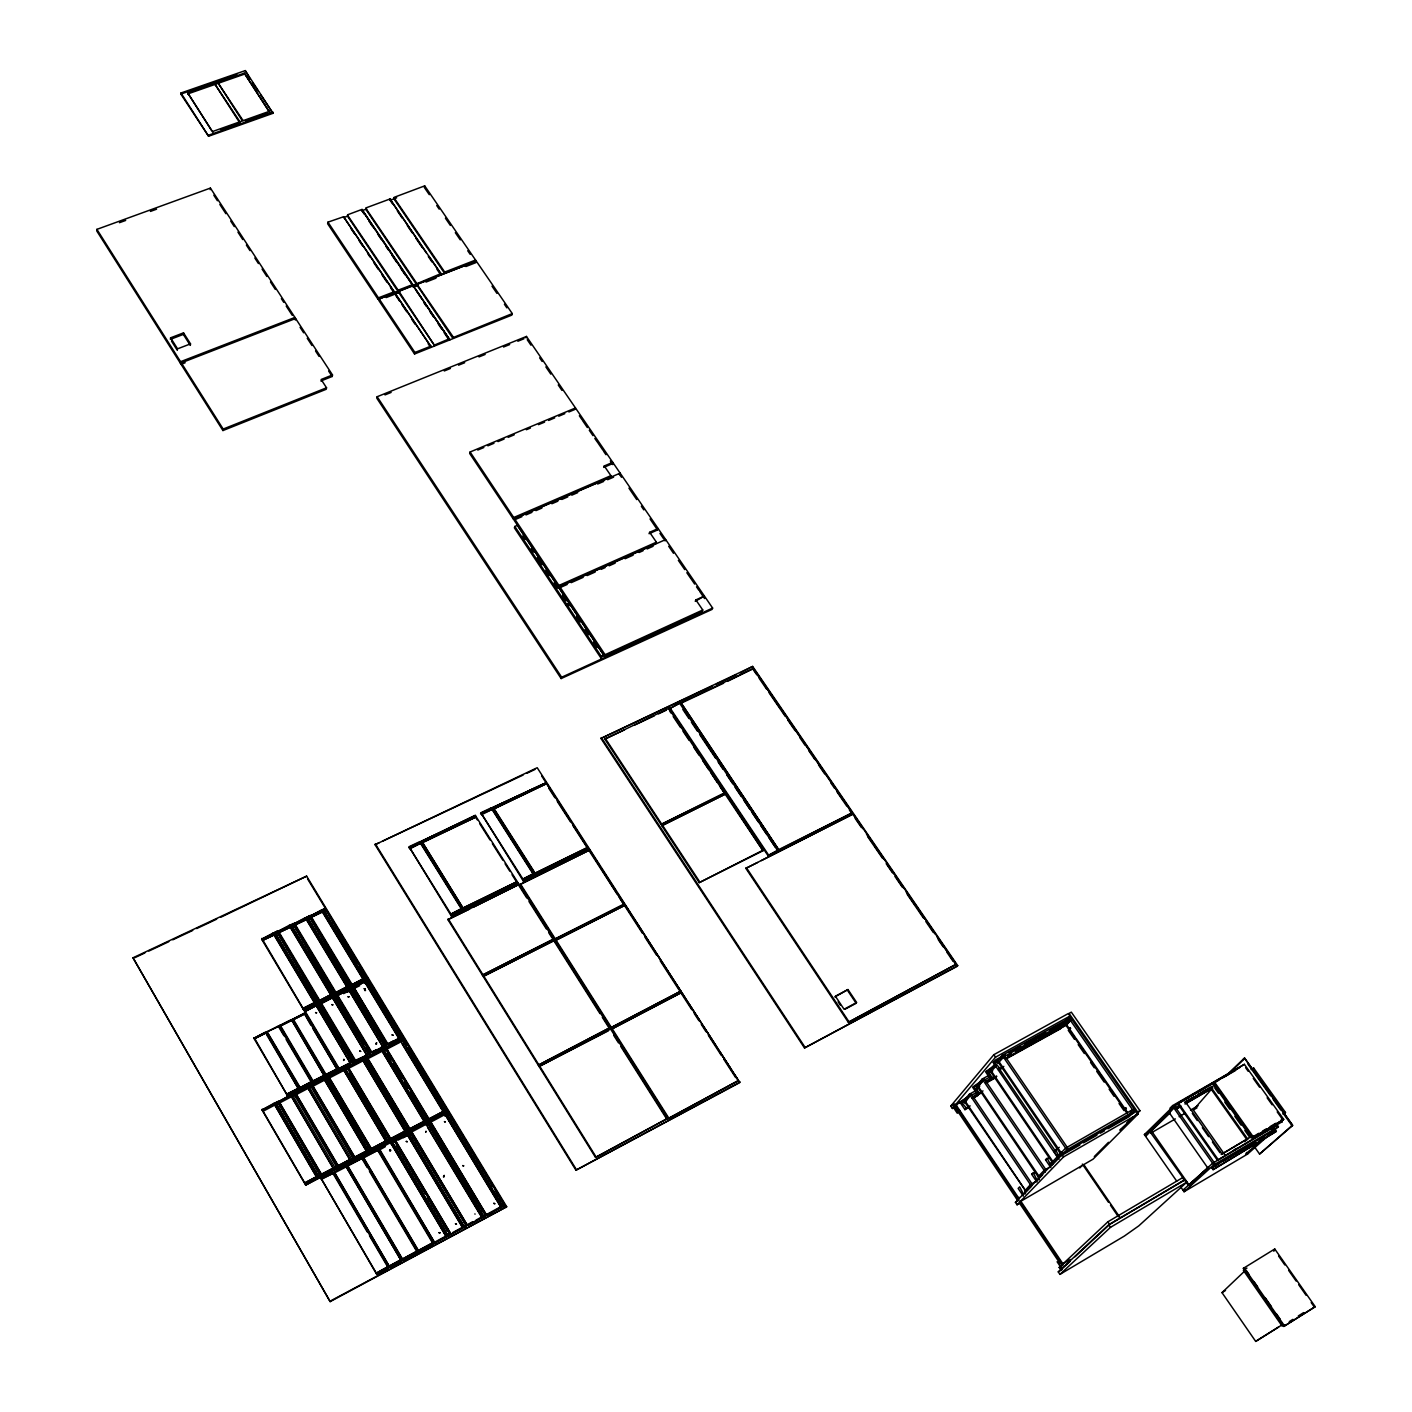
<?xml version="1.0" encoding="UTF-8"?>
<svg xmlns="http://www.w3.org/2000/svg" width="1412" height="1412" viewBox="0 0 1412 1412"><rect width="100%" height="100%" fill="white"/><g stroke="black" fill="none" stroke-linecap="round" stroke-linejoin="round"><path stroke-width="1.5" d="M294.631 318.953L294.914 317.435L210.406 188.078L96.898 229.362L96.775 230.95L180.383 363.219L295.62 318.512L332.508 374.974L332.191 376.474L320.842 380.993M180.842 94.092L180.965 92.998L245.282 70.6L273.01 113.295L208.588 136.24L180.842 94.092L236.828 74.589M211.712 130.592L187.708 92.892L244.311 73.159L269.604 112.272L244.311 73.159M170.587 337.821L170.411 339.357L183.331 334.397L183.525 332.861L170.587 337.821L177.559 348.835L190.514 343.857L183.525 332.861M208.588 136.24L180.965 92.998M180.383 363.219L180.577 361.701L96.898 229.362M222.937 430.554L181.089 364.331L181.283 362.813L223.167 429.071L222.937 430.554L326.225 389.271L326.543 387.788L321.142 379.493L332.508 374.974M212.912 132.428L187.708 92.892M210.194 189.667L210.406 188.078M190.514 343.857L190.302 345.375L183.331 334.397M245.282 70.6L249.977 78.931M133.01 957.795L330.161 1301.635L506.696 1206.748L306.633 876.146L133.01 957.795L330.161 1301.635M295.337 320.047L295.62 318.512M343.398 216.813L327.937 222.161L327.637 223.731L378.098 299.379L475.156 261.591L475.562 260.055L424.694 185.872L394.107 197.345L393.824 198.651L444.551 273.275L444.868 272.004L475.562 260.055M344.104 217.554L394.883 292.849L343.557 216.724M362.496 210.406L375.698 230.332M362.672 210.582L412.145 283.635M378.098 299.379L378.451 297.844L327.937 222.161M412.498 285.753L412.992 284.465L398.29 290.131L397.99 291.401L379.157 298.92L378.822 300.438L414.546 353.988L511.832 315.105L512.274 313.588L476.285 261.114L417.052 284.359L453.605 337.592L452.917 338.421L417.087 285.312L412.816 286.865L413.045 285.771M395.36 293.996L431.366 347.264L395.007 293.131C392.483 295.708 401.308 291.807 399.014 291.19L441.215 273.487L440.703 274.775L436.979 269.321M424.694 185.872L424.341 187.443L429.301 194.679M377.163 396.719L376.81 398.202L561.146 678.554L712.036 609.419L712.636 608.078L526.464 336.444L377.163 396.719L561.658 677.248L561.146 678.554M315 1003.791C292.266 1015.81 307.745 1004.373 315.476 1004.603L318.653 1001.69L318.918 1003.244L304.021 1010.551L261.644 939.192L273.151 933.014L273.522 934.197L262.208 939.598L262.685 940.392L273.999 934.991L262.685 940.392M262.208 939.598L261.838 938.398M414.546 353.988L414.916 352.488L379.157 298.92M273.522 934.197L273.151 933.014M277.052 932.52L274.74 932.591L276.681 931.32L277.529 933.314L275.693 934.179L316.217 1002.149L318.053 1001.249L277.635 932.908L275.693 934.179M275.216 933.385L274.846 932.202M441.532 274.457L428.93 256.331M317.788 1001.373L276.681 931.32M331.732 996.643L331.379 995.46L331.732 996.643L334.891 993.73L335.138 995.301L320.33 1002.555L277.882 931.443L289.354 925.284L289.725 926.484L278.464 931.849L278.941 932.644L290.201 927.278L278.941 932.644M278.464 931.849L278.093 930.649M254.478 1038.702L266.109 1032.666L298.92 1089.64L287.36 1095.43L253.913 1038.261L265.527 1032.225L266.021 1033.054L254.478 1038.702L254.001 1037.873M289.725 926.484L289.354 925.284M293.237 924.807L290.943 924.878L292.866 923.624L293.714 925.601L291.878 926.466L332.455 994.207L334.291 993.307L293.82 925.195L291.878 926.466M291.419 925.672L291.048 924.489M335.138 995.301L292.866 923.624M347.917 988.718L347.546 987.535L347.917 988.718L351.058 985.823L351.306 987.394L336.55 994.613L294.067 923.748L305.486 917.606L305.857 918.788L294.649 924.136L295.108 924.931L306.333 919.583L295.108 924.931M306.633 876.146L220.643 917.306M265.527 1032.225L253.913 1038.261M294.649 924.136L294.278 922.954M449.634 339.727L424.5 302.786M266.868 1031.907L279.046 1026.33L311.611 1081.592L299.979 1087.734L300.368 1088.917L266.868 1031.907L278.446 1025.889M476.285 261.114L475.879 262.632L465.889 266.533M305.857 918.788L305.486 917.606M309.352 917.129L307.057 917.218L308.981 915.947L309.828 917.924L308.01 918.788L348.623 986.282L350.458 985.399L309.934 917.518L308.01 918.788M307.534 917.994L307.163 916.812M308.981 915.947L351.306 987.394M280.37 1026.012L291.913 1020.029L324.778 1076.685L313.305 1082.439L279.788 1025.571L291.331 1019.588L291.807 1020.399L280.37 1026.012L279.894 1025.2M364.014 980.828L363.661 979.646L364.014 980.828L367.138 977.934L367.385 979.504L352.7 986.706L310.163 916.07L321.53 909.963L321.901 911.146L310.746 916.459L311.222 917.253L322.377 911.94L311.222 917.253M310.746 916.459L310.375 915.276M317.471 1178.738L317.1 1177.555L317.471 1178.738L320.736 1175.667L321.001 1177.202L305.68 1185.109L262.032 1109.938L273.875 1103.372L274.263 1104.572L273.875 1103.372M316.976 1177.89L305.292 1183.909L304.798 1183.062L316.606 1176.69L274.846 1105.049L263.109 1111.244L262.226 1109.214M263.109 1111.244L304.798 1183.062M321.901 911.146L321.53 909.963M291.331 1019.588L324.778 1076.685M325.378 909.487L323.101 909.575L325.025 908.304L325.854 910.281L324.036 911.146L364.72 978.41L366.538 977.528L325.96 909.875L324.036 911.146M293.237 1019.693L304.745 1013.728L337.627 1070.243L326.207 1075.962L292.655 1019.27L304.145 1013.304L304.639 1014.116L293.237 1019.693L292.761 1018.882M323.577 910.352L323.207 909.169M357.289 962.843L325.025 908.304M274.846 1105.049L316.482 1177.043M278.005 1102.384L276.011 1103.69L275.516 1102.86L277.511 1101.554L320.242 1174.819L318.23 1176.125L276.593 1104.166L318.23 1176.125M303.651 1009.351L262.773 939.986M276.011 1103.69L275.622 1102.507M321.001 1177.202L277.511 1101.554M304.021 1010.551L303.756 1008.98M310.764 1024.988L304.145 1013.304M290.448 1095.377L294.173 1093.206L337.962 1167.9L322.465 1176.443L278.764 1101.536L290.554 1095.024L290.943 1096.206L290.554 1095.024M304.939 1011.521L316.394 1005.573L350.564 1063.465L338.562 1068.707L305.31 1012.704L304.939 1011.521L316.394 1005.573M333.709 1169.26C336.391 1169.154 323.56 1173.284 322.077 1175.261L321.583 1174.413L333.338 1168.077L291.543 1096.683L279.841 1102.86L278.958 1100.831M279.841 1102.86L321.583 1174.413M568.877 411.969L574.949 409.427L575.443 407.98L470.09 451.999L469.667 453.446L513.262 518.928L610.39 477.097L610.902 475.667L604.265 465.978L612.72 462.359L612.19 463.771L603.754 467.39L604.265 465.978M287.36 1095.43L254.584 1038.332M303.174 1008.539L314.629 1002.608L274.105 934.603M315.476 1004.603L315.105 1003.42M316.217 1002.149L275.799 933.791M317.188 1003.773L319.13 1002.485M316.694 1002.961L318.653 1001.69M317.982 1005.115L319.942 1003.844L354.112 1061.683L352.259 1062.601L317.982 1005.115L319.942 1003.844M331.255 995.831L319.959 1001.373L319.465 1000.561L330.885 994.648L290.307 926.872M291.543 1096.683L333.214 1168.412M319.959 1001.373L331.379 995.46M320.33 1002.555L331.855 996.254M294.667 1094.035L292.778 1094.971M319.836 1004.214L320.542 1005.979M278.764 1101.536L294.173 1093.206M321.248 1003.526L332.667 997.613L366.855 1055.293L354.906 1060.518L321.618 1004.709L321.248 1003.526L332.667 997.613M307.039 1087.063L310.746 1084.893L354.341 1160.011L339.162 1167.83L295.408 1093.206L307.163 1086.693L307.534 1087.893L307.163 1086.693M295.037 1095.235L293.166 1096.171L334.962 1167.512L336.956 1166.206L334.962 1167.512M350.352 1160.682C353.035 1160.558 340.257 1164.671 338.792 1166.647L338.298 1165.8L349.982 1159.499L308.134 1088.352L296.485 1094.512L295.62 1092.482M296.485 1094.512L338.298 1165.8M526.005 337.927L526.464 336.444M299.979 1087.734L311.611 1081.592M375.062 844.676L537.213 767.722L739.729 1082.616L575.955 1170.195L375.062 844.676L379.016 842.823M319.465 1000.561L330.885 994.648M332.455 994.207L334.415 992.918M333.426 995.813L335.385 994.542M332.95 995.001L334.891 993.73M334.238 997.154L336.18 995.884L370.385 1053.528L368.55 1054.446L334.238 997.154L336.18 995.884M347.423 987.923L336.18 993.43L335.703 992.618L347.07 986.723L306.439 919.194M336.18 993.43L347.546 987.535M336.55 994.613L348.04 988.329M308.134 1088.352L349.858 1159.834M336.427 997.454L336.074 996.254M337.468 995.566L348.835 989.671L383.076 1047.174L371.18 1052.364L337.839 996.766L337.468 995.566L348.835 989.671M311.134 1086.075L309.369 1086.658M295.408 1093.206L310.746 1084.893M300.368 1088.917L311.875 1083.145L311.487 1081.963M313.305 1082.439L313.04 1080.886L324.513 1075.132M367.42 1152.986L367.049 1151.804L367.42 1152.986L370.65 1149.95L370.879 1151.486L355.789 1159.27L311.964 1084.893L323.666 1078.415L324.054 1079.598L323.666 1078.415M311.611 1086.905L309.757 1087.858L351.588 1158.934L353.6 1157.628L351.588 1158.934M366.926 1152.139L355.418 1158.069L354.906 1157.24L366.555 1150.957L324.654 1080.074L313.058 1086.199L312.193 1084.169M313.058 1086.199L354.906 1157.24M335.703 992.618L347.07 986.723M348.623 986.282L350.582 985.011M349.594 987.888L351.535 986.617M349.117 987.094L351.058 985.823M350.405 989.23L352.347 987.959L386.588 1045.409L384.77 1046.327L350.405 989.23L352.347 987.959M363.537 980.034L352.347 985.505L351.853 984.711L363.166 978.851L322.483 911.534M352.347 985.505L363.661 979.646M352.7 986.706L364.137 980.457M352.223 988.347L385.617 1044.403M402.72 1037.326L368.444 980.069L366.502 981.358L400.902 1038.244L402.72 1037.326L402.226 1036.514L387.365 1044.262L353.759 987.27L364.949 981.781L399.349 1038.72L388 1044.703L387.506 1043.892L393.118 1041.085M326.207 1075.962L325.943 1074.408L337.38 1068.69M324.654 1080.074L366.432 1151.292M323.56 1078.786L327.249 1076.615L370.156 1149.103L368.161 1150.409L326.366 1079.209L368.161 1150.409M325.272 1077.921L325.766 1078.75L325.395 1077.55M311.964 1084.893L327.249 1076.615M386.764 1143.014L386.411 1141.831L386.764 1143.014L389.977 1139.978L390.206 1141.514L372.327 1150.745L328.449 1076.632L342.957 1068.743L343.328 1069.943L342.957 1068.743M386.27 1142.167L371.956 1149.544L371.462 1148.715L385.917 1140.984L343.946 1070.402L329.543 1077.921L328.678 1075.909M329.543 1077.921L371.462 1148.715M351.853 984.711L363.166 978.851M513.262 518.928L513.721 517.516L610.902 475.667M619.586 474.573L620.115 473.161L514.48 518.663L514.021 520.057L558.446 586.827L655.839 543.585L656.403 542.19L649.644 532.306L658.098 528.565L657.533 529.959L649.079 533.701L649.644 532.306M364.72 978.41L366.661 977.139M353.635 987.659L364.949 981.781M462.43 910.563L464.054 909.769L463.718 908.604L517.692 882.341L518.186 883.118L451.452 916.229L409.056 846.723L419.841 841.623L420.176 842.787L409.392 847.906L409.868 848.665L420.794 843.14L461.618 908.604L450.64 914.27L451.116 915.047C452.599 913.335 464.601 909.469 461.953 909.787M365.69 980.016L367.632 978.745M409.392 847.906L420.317 842.382M514.85 526.447L514.374 527.841L566.106 605.624L569.107 603.153L517.339 525.37L514.85 526.447L566.618 604.265L566.106 605.624M365.214 979.222L367.138 977.934M409.868 848.665L420.794 843.14M366.502 981.358L368.444 980.069M339.18 1069.166L350.688 1063.095M365.002 983.44L368.673 981.64L368.303 980.457M305.292 1183.909L317.1 1177.555M420.176 842.787L419.841 841.623M343.946 1070.402L385.776 1141.337M342.834 1069.113L346.522 1066.96L389.483 1139.149L387.488 1140.455L345.658 1069.537L387.488 1140.455M305.68 1185.109L317.594 1178.402M344.546 1068.249L345.04 1069.078L344.669 1067.896M421.323 841.27L475.297 815.395L475.773 816.154L419.699 842.029M421.8 842.029L475.773 816.154M346.522 1066.96L328.449 1076.632M422.417 842.382L463.083 908.216L517.216 881.582L476.25 816.895L422.417 842.382L463.083 908.216M406.003 1133.095L405.65 1131.912L406.003 1133.095L409.198 1130.077L409.409 1131.612L391.636 1140.772L347.705 1066.978L362.143 1059.141L362.513 1060.324L362.143 1059.141M405.509 1132.265L391.265 1139.59L390.771 1138.76L405.156 1131.065L363.113 1060.783L348.799 1068.266L347.952 1066.254M348.799 1068.266L390.771 1138.76M352.259 1062.601L354.235 1061.312M338.562 1068.707L353.618 1060.871L354.112 1061.683M355.524 1060.977L366.979 1054.923M319.218 1177.837L321.23 1176.514M318.724 1176.99L320.736 1175.667M322.077 1175.261L333.832 1168.924M388.018 1266.917L388.388 1268.1L376.704 1274.348L321.212 1178.649L333.479 1173.16L388.159 1266.599L376.333 1273.147L388.159 1266.599M322.465 1176.443L334.326 1169.771M321.83 1179.161L333.479 1173.16M362.019 1059.494L365.673 1057.359L408.703 1129.247L406.709 1130.535L364.825 1059.918L406.709 1130.535M363.113 1060.783L405.015 1131.418M363.714 1058.647L364.208 1059.477L363.837 1058.276M347.705 1066.978L365.673 1057.359M425.136 1123.228L424.783 1122.046L425.136 1123.228L428.313 1120.228L428.507 1121.763L410.839 1130.888L366.838 1057.376L381.205 1049.575L381.575 1050.757L381.205 1049.575M424.624 1122.399L410.468 1129.688L409.974 1128.859L424.271 1121.216L382.193 1051.216L367.95 1058.665L367.102 1056.653M368.55 1054.446L370.526 1053.158M367.95 1058.665L409.974 1128.859M366.061 1054.94L369.891 1052.717L370.385 1053.528M371.797 1052.822L383.199 1046.804M321.106 1179.002L332.861 1172.648M334.185 1172.242L345.905 1165.924L401.485 1261.11L389.836 1267.323L334.185 1172.242L345.905 1165.924M335.579 1168.024L337.468 1167.053L334.203 1170.107M335.95 1169.207L337.962 1167.9M334.309 1171.907L389.836 1267.323M338.792 1166.647L350.494 1160.346M339.162 1167.83L350.988 1161.176M381.081 1049.946L384.735 1047.81L427.801 1119.398L425.824 1120.687L383.887 1050.369L425.824 1120.687M382.193 1051.216L424.13 1121.569M366.661 209.082L361.49 210.67L362.16 209.329L347.705 214.748L347.44 216.054L397.99 291.401M382.776 1049.098L383.252 1049.91L382.899 1048.728M384.77 1046.327L386.729 1045.039M384.735 1047.81L366.838 1057.376M444.145 1113.433L443.792 1112.25L444.145 1113.433L447.304 1110.432L447.498 1111.968L429.919 1121.04L385.864 1047.845L400.178 1040.062L400.531 1041.244L400.178 1040.062M443.65 1112.603L429.566 1119.857L429.071 1119.028L443.297 1111.42L401.149 1041.703L386.994 1049.098L386.129 1047.104M388 1044.703L399.349 1038.72M386.994 1049.098L429.071 1119.028M346.399 1166.771L334.803 1172.754M347.228 1165.518L362.407 1158.228L417.193 1251.085L402.561 1259.133L402.932 1260.334L347.228 1165.518L361.79 1157.734M558.446 586.827L558.94 585.45L656.403 542.19M408.774 847.553L475.297 815.395M347.352 1165.182L402.561 1259.133M665.07 540.955L665.634 539.578L559.717 586.615L559.223 587.992L604.53 656.05L702.17 611.343L702.77 610.002L695.887 599.923L704.359 596.058L695.269 601.283L695.887 599.923M424.271 841.852L476.25 816.895M352.223 1159.446L354.094 1158.475L350.864 1161.529M352.594 1160.629L354.589 1159.323M534.177 875.652L535.766 874.893L535.448 873.71L588.274 848.03L588.769 848.788L523.428 881.212L480.857 812.765L491.411 807.77L491.747 808.935L481.174 813.93L492.364 809.27L533.383 873.728L522.616 879.27L523.111 880.047C524.558 878.352 536.383 874.558 533.701 874.893M481.174 813.93L491.888 808.511M481.651 814.689L492.364 809.27M355.418 1158.069L367.049 1151.804M355.789 1159.27L367.561 1152.633M400.902 1038.244L402.861 1036.955M400.037 1040.432L403.673 1038.314L446.81 1109.603L444.833 1110.909L402.844 1040.856L444.833 1110.909M401.714 1039.603L402.208 1040.415L401.855 1039.232M385.864 1047.845L403.673 1038.314M447.922 919.636L518.998 884.406L553.628 939.068L482.375 975.127L447.922 919.636L469.543 909.116M450.64 914.27L461.618 908.604M451.116 915.047L462.095 909.381M491.747 808.935L491.411 807.77M567.395 605.43L566.883 606.789L600.788 657.78L603.824 655.292L569.883 604.318L567.395 605.43L601.318 656.439L600.788 657.78M451.452 916.229L462.589 910.158M492.841 807.435L546.162 782.83L491.252 808.176M493.317 808.176L546.162 782.83M569.371 605.677L569.883 604.318M363.096 1157.328L378.222 1150.074L433.078 1242.595L418.499 1250.626L418.87 1251.809L363.096 1157.328L377.586 1149.58M493.794 808.935L546.638 783.589L587.604 847.677L534.795 873.357L493.794 808.935L546.638 783.589M363.219 1156.993L418.499 1250.626M369.15 1152.104L371.144 1150.78M368.656 1151.257L370.65 1149.95M371.956 1149.544L386.411 1141.831M372.327 1150.745L386.906 1142.661M464.054 909.769L518.186 883.118M379.51 1149.686L379.157 1148.486L434.861 1243.019L379.387 1150.021L385.247 1146.721M1242.86 1059.618L1244.766 1058.418L1229.146 1073.491M388.494 1142.131L390.471 1140.825M387.982 1141.284L389.977 1139.978M391.265 1139.59L405.65 1131.912M446.351 1236.877L390.594 1142.59L446.351 1236.877L434.861 1243.019M391.636 1140.772L406.144 1132.742M392.165 1142.061L448.081 1235.959L392.165 1142.061L394.16 1140.755L450.093 1234.653L448.081 1235.959M394.16 1140.755L394.53 1141.937M395.448 1140.367L450.693 1233.664L395.819 1141.549L395.448 1140.367L406.974 1134.136L462.959 1227.769L451.363 1234.212M407.715 1132.212L409.692 1130.906M406.974 1134.136L462.801 1228.105M407.203 1131.383L409.198 1130.077M408.545 1133.607L464.513 1227.187L408.545 1133.607L410.539 1132.3L466.525 1225.863L464.513 1227.187M410.468 1129.688L424.783 1122.046M410.839 1130.888L425.277 1122.875M410.539 1132.3L410.751 1133.836L403.285 1137.701M604.53 656.05L605.077 654.727L702.77 610.002M411.81 1131.93L467.107 1224.892L412.163 1133.112L411.81 1131.93L426.106 1124.27L482.163 1217.515L467.778 1225.439M463.56 908.993L517.692 882.341M473.479 907.192L518.998 884.406M482.375 975.127L553.628 939.068M520.004 884.547L589.581 850.059L623.963 904.668L554.598 939.192L520.004 884.547L589.581 850.059M522.616 879.27L533.383 873.728M483.204 976.451L554.457 940.374L609.79 1027.759L538.272 1065.178L483.204 976.451L554.457 940.374M523.111 880.047L533.86 874.487M523.428 881.212L534.354 875.246M426.106 1124.27L426.459 1125.452L428.154 1124.587M426.83 1122.363L428.807 1121.057M426.318 1121.534L428.313 1120.228M427.801 1123.387L483.698 1216.932L485.71 1215.608L429.636 1122.452L427.801 1123.387L483.698 1216.932M429.566 1119.857L443.792 1112.25M429.919 1121.04L444.303 1113.08M429.636 1122.452L429.989 1123.634M534.795 873.357L587.78 847.271M430.907 1122.063L486.275 1214.655L431.26 1123.246L430.907 1122.063L445.133 1114.456L501.26 1207.313L486.963 1215.185M535.766 874.893L588.769 848.788M600.965 738.441L752.649 666.429L957.707 965.614L957.142 966.355L804.505 1047.969L600.965 738.441L712.407 686.02M604.848 739.111L668.706 708.383L724.656 793.403L661.01 824.467L604.848 739.111L624.669 729.775M445.839 1112.55L447.816 1111.262M445.133 1114.456L501.083 1207.631M376.704 1274.348L388.529 1267.782M445.327 1111.721L447.304 1110.432M446.669 1113.944L502.778 1206.731L446.669 1113.944L448.645 1112.656L504.772 1205.424L502.778 1206.731M448.645 1112.656L448.839 1114.174L444.939 1116.204M535.289 874.116L588.274 848.03L600.118 866.474M554.598 939.192L624.351 903.874M555.428 940.48L625.181 905.163L680.743 991.171L610.743 1027.795L555.428 940.48L625.181 905.163M402.932 1260.334L417.422 1252.585L417.052 1251.403M668.706 708.383L670.753 712.901M669.553 708.665L679.649 703.229L777.712 850.73L767.987 855.601L669.553 708.665L679.649 703.229M680.884 702.646L778.965 850.095L852.354 812.747L753.478 668.494L680.884 702.646L778.965 850.095M418.87 1251.809L433.272 1244.113L432.919 1242.931M449.934 1234.97L448.434 1233.029M538.272 1065.178L609.79 1027.759M539.102 1066.519L610.637 1029.083L667.311 1118.586L595.529 1157.416L539.102 1066.519L608.325 1030.813M661.01 824.467L725.097 792.573M466.366 1226.198L411.563 1135.213M661.822 825.72L725.909 793.809L763.045 850.73L699.275 882.624L661.822 825.72L725.909 793.809M740.276 672.924L752.649 666.429M727.551 681.361L753.478 668.494M485.534 1215.944L484.016 1214.02M504.613 1205.76L503.572 1204.648M610.743 1027.795L680.743 991.171M611.572 1029.136L681.59 992.477L738.476 1080.551L668.229 1118.551L611.572 1029.136L681.59 992.477M699.275 882.624L763.504 849.936M1290.868 1126.564L1292.704 1125.435L1259.575 1154.045L1254.527 1146.932M575.955 1170.195L740.188 1081.91M745.854 868.362L853.183 813.983L956.171 964.237L848.33 1022.306L745.854 868.362L757.52 862.52M767.987 855.601L778.171 849.918M595.529 1157.416L667.311 1118.586M853.183 813.983L761.403 860.579M668.229 1118.551L738.476 1080.551M389.518 199.763L390.506 198.792L366.026 207.882L365.761 209.188L416.381 284.236M804.505 1047.969L957.707 965.614M834.863 996.96L847.977 989.547L856.678 1002.538L844.058 1009.245L835.375 996.219L847.977 989.547M364.631 990.483L365.531 990.553M848.33 1022.306L956.171 964.237M956.206 1106.355L952.376 1108.491L950.753 1106.073L993.836 1054.693L1068.266 1013.569L1069.978 1016.022L1065.76 1020.841M952.376 1108.491L995.548 1057.182L1069.978 1016.022M957.495 1103.99L954.883 1107.079L954.035 1105.808L953.082 1106.955L957.301 1113.238L959.683 1110.432M956.065 1106.514L955.2 1107.537L1016.569 1198.823L1019.093 1197.358M969.462 1095.553L959.895 1102.154L964.961 1109.673L968.703 1107.573M982.24 1080.445L972.568 1087.152L977.686 1094.741L981.481 1092.623M995.336 1064.966L985.541 1071.761L990.747 1079.421L996.484 1076.226M1050.881 1167.671L1045.551 1159.817L1047.122 1158.175L1051.181 1165.924L1058.347 1158.546L993.271 1062.583L995.442 1060.006L1005.097 1054.658M964.961 1109.673L966.373 1108.014L961.219 1102.048L966.249 1098.448M979.769 1086.146L975.286 1089.04L973.909 1087.011L982.787 1081.257M992.742 1070.79L988.312 1073.667L986.9 1071.62L993.977 1066.854M1002.379 1068.143L998.531 1070.296L1000.049 1068.513L994.666 1062.424L1001.796 1057.623M965.72 1101.907L964.343 1103.072L963.249 1101.466L969.373 1094.229L976.98 1089.993M989.918 1074.744L982.222 1079.015L975.957 1086.428L977.828 1087.628M994.383 1064.648L988.982 1071.02L990.871 1072.237M1107.943 1128.788L1129.053 1116.698L1135.213 1110.503L1070.543 1017.558L1002.22 1055.364L996.748 1061.842L997.878 1063.483L998.566 1062.689M1025.924 1191.357L964.431 1101.519L966.514 1099.983M1038.791 1177.696L977.157 1086.481L977.757 1085.775L1039.373 1176.761L1038.738 1177.414M978.516 1085.351L982.293 1080.886M1000.79 1059.053L1003.579 1055.752L1004.144 1056.582L999.184 1061.948M965.561 1101.642L971.438 1094.194L1032.49 1184.58L1030.407 1184.615L1025.924 1189.628M978.304 1086.587L984.323 1078.98L1046.292 1170.301L1044.192 1170.354L1038.808 1175.914L1039.373 1176.761M991.383 1071.161L996.272 1065.866L995.707 1065.036M1121.71 1129L1120.369 1129.935M977.686 1094.741L982.981 1090.894M990.747 1079.421L992.23 1077.674L988.965 1072.891M1121.781 1128.188L1130.482 1120.228M1131.877 1118.728L1139.978 1110.732L1071.337 1012.157L1069.043 1013.41L1137.684 1112.038L1139.978 1110.732M1067.666 1020.858L1070.543 1017.558M1053.723 1030.601L1065.213 1024.229L1069.59 1019.217L1071.69 1019.182L1067.295 1024.212M1065.883 1025.377L1069.819 1020.858M1224.786 1154.751L1193.299 1109.991L1212.184 1088.44M376.492 1044.209L375.804 1044.156M1036.938 1182.056L1031.678 1174.29L1033.231 1172.684L1037.22 1180.344L1042.638 1174.802M1059.194 1159.075L1053.829 1151.168L1059.229 1147.321M1135.213 1110.503L1066.784 1149.845L1059.512 1157.311L1055.417 1149.509M1016.569 1198.823L1017.505 1197.853M1025.518 1193.846L1024.547 1190.704M1039.179 1179.744L1038.173 1176.584M1053.37 1162.27L1052.699 1162.958L990.2 1071.055L990.818 1070.331L1053.37 1162.27L1054.146 1161.829L1052.787 1161.423M1061.047 1154.31L1061.912 1152.333L1060.465 1153.48M1025.165 1191.799L1025.73 1190.881L965.014 1100.831M1020.805 1202.636L1017.081 1204.789L1015.422 1202.336L1061.824 1154.345L1136.378 1111.456L1138.125 1113.962L1093.012 1159.199L1020.082 1201.7L1062.318 1264.499M1017.081 1204.789L1063.554 1156.905L1138.125 1113.962M1021.017 1203.077L1020.082 1204.03L1060.394 1264.022L1061.383 1263.105M1130.182 1112.074L1132.53 1109.708L1067.172 1147.25M1079.756 1167.953L1082.28 1165.412M1083.11 1165.2L1083.763 1164.547L1119.875 1217.321M1119.857 1130.112L1121.287 1128.682M1126.776 1122.999L1132.406 1117.351M1094.318 1156.552L1108.508 1142.308M1252.832 1137.843L1253.538 1137.207L1214.214 1081.751L1213.543 1082.404L1252.832 1137.843L1283.702 1119.381L1244.378 1064.33L1172.631 1105.596L1170.001 1108.191L1171.219 1109.938M1176.708 1181.138L1144.391 1134.613L1172.931 1106.637L1218.538 1080.286M1169.524 1111.632L1146.226 1135.795M1281.496 1122.346L1282.255 1121.658L1217.409 1160.24L1177.555 1103.478L1244.378 1064.33M1145.661 1135.001L1156.481 1124.411M1164.194 1116.857L1168.818 1112.321M1146.385 1134.577L1149.403 1131.63M1157.205 1124.005L1164.918 1116.433M1170.266 1111.209L1173.407 1108.138M1169.365 1112.868L1174.96 1106.602L1214.655 1163.188L1212.608 1163.241L1207.719 1167.671L1208.301 1168.483M1188.374 1185.427L1150.039 1131.789L1169.383 1113.133M1151.574 1130.835L1170.124 1112.709M1225.439 1076.244L1244.484 1058.012L1292.492 1125.135L1259.575 1154.045M1252.921 1068.866L1253.732 1068.107L1285.485 1112.479L1284.655 1113.238M1278.601 1327.051L1255.692 1341.4L1221.998 1292.633L1244.89 1270.871L1247.378 1274.454M1070.296 1261.145L1060.853 1269.953L1059.177 1267.447L1107.855 1221.821L1182.497 1177.732L1184.262 1180.273L1109.62 1224.433L1075.009 1256.751M1058.259 1271.877L1108.773 1224.698L1185.003 1179.602L1186.786 1182.162L1138.76 1225.881L1124.376 1236.047L1059.953 1274.383L1058.259 1271.877L1062.053 1269.617M1059.953 1274.383L1110.538 1227.31L1186.786 1182.162M1252.02 1136.06L1221.186 1154.504L1247.502 1138.954M1188.48 1185.339L1207.719 1167.9L1182.956 1190.122L1184.95 1190.069L1184.403 1189.257M1189.204 1184.897L1208.46 1167.459L1209.025 1168.289M1192.257 1183.238L1200.271 1175.984M1203.483 1173.072L1208.301 1168.712L1168.801 1112.056M1217.409 1160.24L1218.15 1159.57L1178.261 1102.79M1189.769 1185.709L1194.587 1181.35M1180.45 1186.521L1184.068 1191.746L1213.755 1164.882L1278.407 1126.635L1277.26 1125.011L1276.395 1126.67L1275.813 1125.858L1214.073 1162.376M1211.831 1167.9L1275.071 1129.6L1276.324 1131.365L1213.084 1169.666L1211.831 1167.9L1219.386 1163.417M1213.084 1169.666L1276.324 1131.365M1250.644 1136.872L1249.885 1137.543L1244.854 1130.465M1214.32 1083.481L1215.291 1082.916L1213.579 1084.557L1251.261 1137.754L1253.044 1136.166L1252.056 1136.748M1272.018 1129.247L1274.542 1126.988M1245.596 1154.098L1261.904 1139.784M1184.068 1191.746L1247.573 1154.063L1278.407 1126.635M1292.121 1125.805L1283.243 1113.503M1243.354 1268.347L1244.06 1267.782L1284.514 1325.939L1315.225 1306.7L1274.754 1248.985L1243.354 1268.347L1283.79 1326.486L1315.225 1306.7M1232.782 1151.133L1236.153 1148.433M1244.59 1141.673L1247.961 1138.972M1274.754 1248.985L1273.836 1251.279M1130.112 1120.422L1128.912 1121.287M1255.692 1341.4L1282.22 1324.756M417.264 285.224L417.458 284.412M1282.996 1325.338L1283.985 1324.721L1282.131 1326.08L1243.354 1270.306L1246.937 1268.1M1289.315 1321.597L1292.898 1319.337M1298.281 1315.966L1303.647 1312.595M1244.148 1269.476L1245.137 1268.876M1221.998 1292.633L1225.528 1290.462M1208.301 1168.712L1206.995 1168.324M1223.145 1161.193L1255.233 1142.202M1259.01 1139.961L1264.675 1136.607M1268.453 1134.366L1272.212 1132.142M1292.492 1125.135L1244.484 1058.012M1070.402 1259.486L1062.971 1263.881L1020.717 1201.065M1059.177 1267.447L1062.901 1265.24M1282.926 1113.997L1285.485 1112.479M1281.249 1119.487L1282.22 1118.922M1251.261 1137.754L1258.78 1133.306M1262.54 1131.083L1266.299 1128.876M1270.059 1126.652L1275.707 1123.317M1253.538 1137.207L1283.702 1119.381M1184.792 1102.737L1211.09 1087.522M1203.095 1092.5L1208.69 1089.27M1176.425 1108.791L1180.15 1106.637M1185.745 1103.39L1211.831 1088.299M1015.422 1202.336L1019.146 1200.182M1175.719 1109.479L1181.297 1106.249M1185.039 1104.078L1212.979 1087.911M1251.173 1069.59L1253.732 1068.107M1144.391 1134.613L1148.132 1132.459M1150.727 1133.183L1175.349 1118.904M1179.144 1116.698L1184.809 1113.397M1190.492 1110.114L1198.064 1105.72M1193.299 1109.991L1197.041 1107.802M443.95 1176.937L444.198 1175.366L443.456 1176.867M1031.925 1183.75L1037.555 1180.503M1177.555 1103.478L1239.718 1067.56M1175.649 1104.908L1188.851 1097.283M1192.628 1095.112L1203.942 1088.564M1207.719 1086.393L1220.921 1078.75M1224.681 1076.579L1228.458 1074.391M1222.333 1078.097L1235.641 1070.402M1175.543 1107.414L1179.285 1105.261M1184.88 1102.013L1194.234 1096.612M1197.976 1094.441L1209.184 1087.964M1215.591 1084.645L1185.515 1102.031L1221.927 1153.833M1134.048 1108.826L1133.112 1110.538L1069.59 1019.217M1045.551 1159.817L1049.275 1157.681M1058.065 1155.192L1061.859 1153.004M1079.845 1145.026L1060.959 1155.81L1059.759 1154.222L1065.619 1148.15L1067.754 1148.097L1004.356 1055.329M1083.516 1142.837L1096.877 1135.213M1100.425 1133.112L1104.449 1130.853M1031.678 1174.29L1035.473 1172.119M1049.751 1163.806L1053.528 1161.635M1045.727 1169.471L1049.504 1167.283M1053.829 1151.168L1057.57 1149.015M966.373 1108.014L970.168 1105.896M950.753 1106.073L954.583 1103.937M971.986 1095.006L977.598 1091.882M967.396 1097.989L955.747 1104.484L1019.04 1198.576M964.396 1100.142L955.165 1105.172L1018.423 1199.229M961.219 1102.048L966.849 1098.907M963.249 1101.466L967.043 1099.348M974.209 1095.712L978.145 1093.523M972.833 1097.583L982.434 1092.235M972.233 1098.271L978.41 1094.829M973.521 1097.954L977.775 1095.588M1007.074 1058.382L1060.588 1028.73M986.9 1071.62L990.73 1069.484M1000.049 1068.513L1003.826 1066.413M984.87 1079.792L990.536 1076.65M973.909 1087.011L977.704 1084.91M986.812 1080.727L994.348 1076.544M985.488 1082.598L996.784 1076.315M986.759 1082.263L995.125 1077.603M986.794 1082.651L995.513 1077.797M1008.945 1052.522L1020.523 1046.133M1024.371 1043.997L1045.586 1032.26M1049.434 1030.125L1064.86 1021.582M993.271 1062.583L997.119 1060.447M1004.92 1056.158L1070.155 1020.029L1065.778 1025.059L1006.474 1057.906M994.666 1062.424L998.513 1060.288M1007.815 1056.035L1011.645 1053.917M1015.475 1051.781L1037.096 1039.814M1038.42 1039.073L1052.505 1031.272M1005.838 1058.647L1065.125 1025.8M389.606 1265.823L401.255 1259.592L389.465 1266.14M402.702 1258.816L417.193 1251.085M418.64 1250.308L433.078 1242.595M434.208 1242.472L449.422 1234.106M452.581 1232.676L465.854 1225.334M467.107 1224.892L472.596 1221.733M475.985 1220.162L485.022 1215.097M486.275 1214.655L504.084 1204.913M435.02 1242.701L446.51 1236.559M448.222 1235.641L450.093 1234.653M451.522 1233.876L462.959 1227.769M464.672 1226.851L466.525 1225.863M467.954 1225.104L482.163 1217.515M483.857 1216.597L485.71 1215.608M487.122 1214.867L501.26 1207.313M502.937 1206.413L504.772 1205.424M389.977 1267.005L401.626 1260.792M403.073 1260.016L417.564 1252.267M419.011 1251.491L433.431 1243.795M330.408 1301.017L506.696 1206.748M845.347 1009.033L856.149 1003.279L847.465 990.289M379.016 1148.838L390.594 1142.59M347.846 1166.03L362.407 1158.228M363.714 1157.84L378.222 1150.074M390.965 1143.773L392.677 1142.89M397.849 1140.225L410.892 1133.501M445.486 1115.639L448.998 1113.821M304.904 1182.726L316.606 1176.69M318.353 1175.79L320.242 1174.819M321.707 1174.06L333.338 1168.077M338.403 1165.447L349.982 1159.499M355.047 1156.887L366.555 1150.957M368.285 1150.056L370.156 1149.103M371.585 1148.362L385.917 1140.984M387.629 1140.102L389.483 1139.149M390.912 1138.407L405.156 1131.065M406.85 1130.2L408.703 1129.247M410.115 1128.506L424.271 1121.216M425.965 1120.334L427.801 1119.398M429.213 1118.675L443.297 1111.42M444.974 1110.556L446.81 1109.603M287.466 1095.077L299.026 1089.287M300.474 1088.564L311.981 1082.792M313.429 1082.069L324.884 1076.315M326.331 1075.609L337.75 1069.872M779.424 849.3L852.354 812.747M273.769 1103.743L275.516 1102.86M262.032 1109.938L277.299 1102.278M262.614 1110.414L274.369 1104.219M279.347 1102.013L291.048 1095.853M295.99 1093.665L307.639 1087.522M312.564 1085.369L324.16 1079.245M325.766 1078.75L327.743 1077.444M329.049 1077.091L343.451 1069.572M345.04 1069.078L347.017 1067.79M348.305 1067.437L362.637 1059.953M364.208 1059.477L366.167 1058.17M367.455 1057.835L381.699 1050.387M383.252 1049.91L385.229 1048.622M386.5 1048.286L400.673 1040.891M402.208 1040.415L404.167 1039.126M276.487 1104.537L278.482 1103.231M326.26 1079.562L328.237 1078.274M345.534 1069.908L347.511 1068.602M364.702 1060.288L366.661 1059M383.746 1050.722L385.705 1049.451M402.702 1041.226L404.662 1039.938M287.095 1093.876L298.656 1088.087M286.989 1094.247L298.532 1088.458M312.935 1081.239L324.407 1075.503M325.837 1074.779L337.256 1069.061M350.07 1062.636L353.618 1060.871M366.361 1054.482L369.891 1052.717M382.581 1046.363L384.276 1045.515M398.731 1038.261L400.408 1037.432M371.18 1052.364L376.722 1049.593M380.428 1047.739L384.117 1045.886M303.28 1008.168L314.629 1002.608M316.323 1001.779L318.177 1000.879M304.233 1009.792L315.6 1004.232M316.765 1006.756L320.312 1005.026M333.02 998.796L336.55 997.066M343.575 993.624L352.718 989.141M354.112 988.453L359.707 985.717M365.302 982.964L368.797 981.269M347.052 992.23L350.741 990.43M279.788 1025.571L289.319 1020.894M292.655 1019.27L304.039 1013.675M463.224 907.81L517.216 881.582M273.045 933.403L274.74 932.591M289.248 925.69L290.943 924.878M305.38 918.012L307.057 917.218M321.424 910.369L323.101 909.575M261.644 939.192L276.487 932.114M277.882 931.443L292.655 924.419M294.067 923.748L306.933 917.623M310.163 916.07L324.795 909.116M262.297 939.192L273.628 933.809M275.322 932.997L277.158 932.114M278.57 931.443L289.831 926.078M291.525 925.284L293.343 924.401M294.755 923.748L305.963 918.4M307.639 917.606L309.457 916.741M310.852 916.07L322.007 910.758M323.683 909.963L325.484 909.099M480.539 813.594L496.247 806.164M500.183 804.293L543.391 783.854M412.533 284.977L361.913 209.841M413.257 286.054L449.81 339.886L413.998 286.742L417.987 285.189M134.881 957.636L144.854 952.959M148.842 951.07L168.787 941.698M172.776 939.81L192.72 930.437M196.709 928.567L216.654 919.177M382.97 840.97L523.075 775.064M527.011 773.211L534.919 769.505M716.396 684.149L736.287 674.795M634.588 725.115L654.427 715.778M658.398 713.907L666.323 710.183M682.437 702.594L723.632 683.196M390.012 199.286L441.479 274.705M561.658 677.248L712.636 608.078M601.318 656.439L603.824 655.292M566.618 604.265L569.107 603.153M561.217 587.092L567.218 584.444M571.207 582.662L583.191 577.332M587.18 575.567L595.176 572.019M601.159 569.354L605.166 567.571M609.154 565.806L615.138 563.141M625.128 558.711L633.123 555.163M639.106 552.498L643.095 550.715M647.102 548.95L653.085 546.285M515.998 519.21L521.981 516.633M525.97 514.921L531.936 512.344M535.925 510.632L541.908 508.055M551.863 503.749L557.828 501.189M561.817 499.46L567.8 496.883M571.772 495.171L577.755 492.594M597.664 484.016L603.648 481.439M607.637 479.727L613.602 477.15M477.768 450.057L483.839 447.516M487.881 445.821L493.953 443.28M498.012 441.585L504.084 439.061M508.126 437.367L514.215 434.825M526.358 429.742L530.4 428.048M538.501 424.659L544.573 422.135M548.633 420.441L554.704 417.899M558.746 416.205L564.818 413.663M384.999 394.901L391.124 392.43M444.268 370.968L450.393 368.479M458.565 365.178L464.707 362.707M479.003 356.918L485.146 354.447M503.537 347.017L509.661 344.546M517.833 341.245L523.976 338.756M223.167 429.071L326.543 387.788M414.916 352.488L431.084 346.081L430.572 347.352L428.189 343.787M512.274 313.588L453.058 337.609M378.451 297.844L394.583 291.631L394.089 292.919L390.471 287.536M386.164 297.579L399.631 292.337M425.983 282.082L435.955 278.182M180.577 361.701L294.914 317.435M181.089 364.331L185.166 362.76M343.54 217.519L348.376 215.948M390.771 200.045L396.684 197.821M119.455 222.69L125.65 220.448M150.396 211.429L156.573 209.188M213.071 131.351L269.78 111.177M221.013 129.551L239.246 123.073M245.317 120.902L267.592 112.978M208.729 135.164L273.187 112.219M187.584 93.986L244.152 74.236M434.861 344.899L449.545 338.704L449.016 339.974L444.25 332.897M344.051 1059.935C342.975 1061.771 344.281 1057.906 343.716 1059.83M444.921 272.375L394.019 197.786M416.734 283.353L365.867 208.341M398.343 290.501L347.546 215.206M399.066 291.56L434.649 345.711L398.714 292.46M474.909 1213.896L475.032 1214.161M425.806 1132.106L426.018 1131.206L425.7 1132.071M376.051 1043.415L376.775 1042.833L376.157 1043.503M1254.191 1070.649L1256.733 1074.197M1265.611 1086.622L1269.423 1091.935M1275.777 1100.813L1282.114 1109.691M1247.926 1064.101L1270.623 1095.853M1273.147 1099.383L1280.719 1109.973M1245.719 1067.825L1248.226 1071.337M1253.274 1078.397L1259.557 1087.205M1267.111 1097.777L1272.141 1104.819M1277.189 1111.879L1282.996 1120.016M1221.345 1093.929L1228.828 1104.519M1231.335 1108.049L1238.836 1118.622M1242.578 1123.917L1250.079 1134.507M1214.726 1087.911L1218.503 1093.241M1224.769 1102.101L1229.799 1109.179M1234.812 1116.274L1241.095 1125.135M1246.443 1152.474L1247.573 1154.063M1192.328 1113.45L1197.341 1120.581M1202.371 1127.729L1208.637 1136.642M1212.396 1142.008L1219.933 1152.721M1278.584 1256.045L1284.849 1264.976M1288.609 1270.341L1296.145 1281.072M1298.652 1284.638L1306.171 1295.369M1311.183 1302.535L1314.484 1307.247M1172.631 1105.596L1173.866 1107.343M1214.585 1165.412L1215.82 1167.194M1172.931 1106.637L1213.755 1164.882M1189.663 1185.815L1150.921 1130.147L1150.762 1131.365M1246.39 1270.676L1248.896 1274.277M1253.909 1281.478L1257.668 1286.879M1265.187 1297.699L1271.453 1306.7M1276.466 1313.901L1280.225 1319.302M1251.103 1279.802L1256.08 1286.967M1262.293 1295.898L1266.017 1301.264M1272.247 1310.195L1278.46 1319.143M1065.972 1023.824L1075.22 1037.149M1075.891 1038.102L1100.672 1073.791M1101.289 1074.673L1110.591 1088.07M1111.226 1088.97L1127.358 1112.215M1065.213 1024.229L1127.182 1113.486M1068.266 1030.336L1074.461 1039.267M1078.186 1044.615L1084.363 1053.528M1090.558 1062.459L1094.282 1067.807M1096.753 1071.373L1104.184 1082.086M1109.144 1089.217L1114.103 1096.347M1119.045 1103.496L1124.005 1110.626M436.732 205.534L439.203 209.152M445.415 218.189L450.375 225.426M455.317 232.662L460.277 239.881M467.725 250.736L470.196 254.354M491.994 286.159L496.953 293.396M504.402 304.251L506.873 307.869M752.208 667.294L759.656 678.184M764.633 685.42L780.783 708.983M783.254 712.619L793.191 727.109M795.68 730.745L800.657 737.982M804.381 743.418L811.829 754.29M814.318 757.926L831.703 783.289M835.427 788.743L842.876 799.616M847.853 806.852L862.75 828.615M866.474 834.051L872.687 843.105M875.175 846.741L883.859 859.414M887.583 864.85L893.796 873.922M897.52 879.358L903.733 888.413M906.222 892.049L914.923 904.739M918.647 910.175L924.86 919.23M931.055 928.284L934.797 933.738M937.268 937.356L947.205 951.847M949.694 955.483L955.906 964.537M527.258 339.745L530.965 345.181M539.649 357.836L542.137 361.454M545.862 366.891L550.821 374.127M558.252 384.982L561.976 390.418M579.344 415.763L581.815 419.382M582.397 420.299L587.357 427.554M589.263 430.236L592.987 435.673M594.805 438.426L597.294 442.044M597.947 442.909L602.906 450.146M603.506 451.099L605.977 454.717M610.337 461L612.826 464.619M619.021 473.673L621.509 477.291M628.94 488.146L636.724 499.583M641.348 506.255L643.819 509.873M650.032 518.928L657.533 529.959M659.951 533.401L663.658 538.819M668.688 546.25L673.524 553.31M678.36 560.37L684.749 569.601M686.832 572.707L690.45 578.002M690.945 578.638L694.669 584.074M696.504 586.827L698.922 590.357M699.628 591.31L704.588 598.547M753.055 669.359L756.761 674.76M759.215 678.378L766.628 689.18M769.099 692.798L785.16 716.219M787.631 719.82L795.044 730.639M799.986 737.858L804.928 745.059M808.635 750.478L814.795 759.48M818.501 764.898L824.679 773.9M830.856 782.919L834.563 788.32M837.034 791.938L846.918 806.358M849.389 809.958L851.86 813.559M855.178 818.413L861.373 827.45M867.568 836.504L882.447 858.214M886.171 863.65L892.366 872.687M894.855 876.305L902.286 887.177M907.245 894.414L923.377 917.941M925.848 921.559L933.297 932.414M938.256 939.651L943.216 946.887M946.94 952.323L953.135 961.36M1082.351 1164.088L1108.455 1202.265M1110.485 1205.23L1118.41 1216.809M1002.22 1055.364L1066.784 1149.845M1061.718 1153.622L998.619 1061.118L998.002 1061.859L1061.1 1154.628M993.836 1054.693L995.548 1057.182M1061.824 1154.345L1063.554 1156.905M1107.855 1221.821L1109.62 1224.433M1108.773 1224.698L1110.538 1227.31M998.955 1068.231L1055.629 1151.398M1058.559 1157.258L1057.2 1156.869L1051.428 1162.853L1052.558 1164.529M390.594 199.869L426.389 252.942M389.977 200.098L392.465 203.734M397.407 211.023L402.349 218.313M407.309 225.602L412.251 232.874M415.958 238.346L422.135 247.453M428.33 256.56L432.037 262.032M982.222 1079.015L1045.321 1172.013M975.939 1088.281L979.151 1093.029M969.373 1094.229L1031.537 1186.274L1023.612 1194.411L1019.658 1186.857L1018.158 1188.427L1023.329 1196.105M378.098 233.915L384.117 242.864M386.535 246.429L411.827 283.988M416.134 290.378L422.117 299.238M361.878 210.635L364.296 214.218M369.114 221.366L372.733 226.732M377.551 233.88L381.169 239.246M385.988 246.412L388.388 249.977M392.006 255.343L396.825 262.508M400.443 267.874L405.262 275.022M423.953 302.768L426.336 306.316M429.919 311.628L433.502 316.941M438.285 324.036L441.868 329.349M1057.094 1261.746L1061.489 1268.294M682.896 709.53L688.968 718.584M691.403 722.203L697.475 731.257M699.911 734.875L715.707 758.403M718.143 762.021L723.015 769.258M726.65 774.694L732.74 783.748M735.158 787.366L741.247 796.421M743.683 800.039L749.754 809.094M752.19 812.712L758.262 821.766M760.697 825.385L766.769 834.439M769.205 838.057L775.276 847.094M350.776 228.285L354.377 233.668M359.195 240.852L362.796 246.235M367.614 253.419L370.015 257.019M373.633 262.403L378.451 269.586M382.052 274.969L386.87 282.153M395.995 295.761L399.578 301.109M401.961 304.657L406.727 311.77M411.492 318.883L415.075 324.23M252.395 82.549L258.467 91.586M260.885 95.204L273.01 113.295M669.941 707.8L768.428 854.807M673.206 716.555L680.566 727.533M683.002 731.204L689.127 740.347M694.033 747.654L698.94 754.979M702.611 760.468L708.736 769.611M711.189 773.282L717.314 782.424M719.767 786.078L724.656 793.403M725.486 794.621L763.045 850.73M838.128 1001.832L840.299 1005.097M470.09 451.999L513.721 517.516M514.48 518.663L558.94 585.45M559.717 586.615L605.077 654.727M746.313 867.568L848.841 1021.582M522.881 535.801L525.299 539.419M531.3 548.456L533.718 552.074M537.319 557.493L542.137 564.729M545.738 570.148L549.356 575.584M554.157 582.803L557.775 588.239M562.594 595.458L566.194 600.894M576.643 616.585L580.279 622.057M585.115 629.328L588.751 634.782M593.587 642.072L597.223 647.526M243.129 120.655L217.713 82.425L241.77 119.914M239.952 121.785L214.536 83.537L239.793 122.862M605.201 738.264L661.398 823.655M662.228 824.89L699.699 881.829M601.335 737.576L804.999 1047.263M213.812 195.209L217.43 200.751M219.848 204.44L225.885 213.689M230.703 221.066L234.321 226.608M237.94 232.15L242.758 239.546M246.376 245.088L249.995 250.63M254.831 258.008L258.449 263.55M262.067 269.092L266.886 276.487M270.504 282.029L275.34 289.407M281.359 298.638L283.777 302.344M286.195 306.033L292.213 315.264M300.085 327.319L303.668 332.791M307.234 338.245L311.981 345.534M315.547 350.988L319.112 356.442M328.625 371.003L332.191 376.474M541.661 775.965L553.592 794.444M557.175 799.969L569.107 818.448M572.69 823.99L584.621 842.47M602.518 870.18L615.632 890.495M618.032 894.184L631.146 914.517M633.529 918.206L684.855 997.631M688.421 1003.173L700.352 1021.653M703.935 1027.195L715.866 1045.657M719.449 1051.199L731.381 1069.678M734.964 1075.22L738.547 1080.762M548.933 788.496L554.916 797.745M557.299 801.451L570.466 821.819M572.848 825.526L588.398 849.6M589.21 850.854L617.009 893.902M619.338 897.485L622.816 902.868M624.792 905.957L642.513 933.385M644.878 937.038L656.686 955.342M660.234 960.831L679.137 990.094M681.166 993.236L691.827 1009.739M694.192 1013.41L698.94 1020.735M701.305 1024.406L706.035 1031.748M708.4 1035.42L721.444 1055.594M723.809 1059.247L735.652 1077.603M493.953 808.529L534.971 872.951M492.223 809.694L533.207 874.116M481.81 814.265L522.793 878.864M520.322 883.753L554.951 938.415M555.781 939.721L611.131 1027.071M611.978 1028.395L668.653 1117.863M474.979 816.224L477.309 819.878M479.621 823.531L490.052 839.999M492.364 843.67L502.796 860.137M505.108 863.791L509.75 871.116M512.062 874.769L517.851 883.912M518.663 885.2L526.747 897.944M529.041 901.597L546.356 928.919M548.65 932.555L552.127 938.027M554.104 941.151L599.994 1013.622M602.342 1017.346L609.402 1028.483M613.779 1035.42L618.509 1042.868M620.874 1046.592L666.888 1119.275M171.558 341.192L177.365 350.37M420.652 843.564L461.459 909.01M409.992 848.259L450.781 913.864M448.222 918.841L482.692 974.368M483.522 975.692L538.607 1064.454M539.455 1065.795L595.917 1156.728M375.327 843.846L576.325 1169.524M307.551 878.846L364.349 972.709M366.626 976.469L370.032 982.099M372.309 985.858L463.189 1136.06M465.466 1139.819L474.556 1154.839M476.815 1158.599L506.361 1207.401M359.53 966.549L367.385 979.504M369.467 982.964L401.29 1035.561M403.391 1039.055L406.797 1044.668M409.056 1048.41L447.498 1111.968M449.669 1115.533L492.859 1186.927M495.118 1190.687L503.078 1203.854M324.16 910.74L364.843 978.022M366.626 980.969L401.026 1037.873M322.377 911.94L363.043 979.24M364.825 982.17L399.208 1039.091M402.155 1043.945L442.009 1109.885M311.328 916.847L351.976 984.323M353.759 987.27L388.123 1044.333M308.116 918.382L348.746 985.911M350.529 988.859L384.894 1045.957M387.859 1054.182L391.248 1059.812M393.507 1063.571L402.544 1078.591M404.803 1082.333L408.192 1087.964M410.451 1091.723L428.507 1121.763M429.848 1123.987L430.66 1125.346M431.807 1127.235L482.886 1212.131M306.333 919.583L346.946 987.112M348.729 990.059L383.076 1047.174M427.589 1127.323L482.004 1217.832M295.214 924.525L335.827 992.23M337.592 995.195L371.938 1052.452M336.762 998.019L364.437 1044.174M366.696 1047.951L368.973 1051.746M291.984 926.078L332.579 993.819M334.344 996.784L368.673 1054.076M290.201 927.278L330.779 995.036M332.544 997.984L366.855 1055.293M365.426 1058.1L409.409 1131.612M279.046 932.238L319.589 1000.173M321.354 1003.138L355.647 1060.606M320.983 1006.738L351.606 1058.047M352.7 1059.882L353.494 1061.224M318.106 1004.744L352.382 1062.248M273.999 934.991L314.523 1002.979M316.288 1005.962L350.564 1063.465M396.313 1145.52L425.153 1193.917M427.359 1197.641L447.322 1231.158M349.664 1073.367L390.206 1141.514M305.045 1011.133L339.304 1068.796M313.005 1028.766L337.627 1070.243M377.445 1149.915L433.272 1244.113M293.343 1019.323L325.943 1074.408M327.019 1077.338L369.785 1149.633M361.649 1158.069L367.226 1167.53M369.467 1171.307L417.422 1252.585M280.476 1025.641L313.04 1080.886M278.358 1026.277L283.936 1035.755M286.177 1039.55L311.875 1083.145M310.534 1085.616L354.341 1160.011M308.893 1085.828L309.263 1087.028M266.974 1031.519L300.085 1087.364M346.893 1168.165L401.485 1261.11M266.55 1034.502L298.92 1089.64M293.961 1093.929L337.715 1168.589M292.302 1094.141L292.672 1095.341M332.738 1173.001L367.244 1231.952M369.467 1235.765L388.388 1268.1M321.212 1178.649L376.845 1274.03M364.208 988.753L365.161 988.947L364.208 988.753M349.046 996.748L348.076 996.784L349.046 996.748M331.873 1004.62L332.826 1004.814L331.873 1004.62M315.6 1012.616L316.553 1012.81L315.6 1012.616M444.48 1121.693L445.398 1122.046L444.533 1121.569M406.285 1141.443L407.238 1141.69L406.285 1141.443M389.606 1150.603L390.524 1150.974L389.641 1150.498M389.871 1149.915L390.806 1150.286L389.924 1149.809M1125.699 1107.89L1126.317 1108.649L1125.699 1107.89M392.112 1034.89L393.048 1035.19L392.112 1034.89M359.707 1051.075L360.642 1051.393L359.707 1051.075M493.829 1203.342L494.765 1203.712L493.829 1203.342M463.648 1165.835L462.695 1165.606L463.648 1165.835M455.494 1223.78L456.447 1224.151L455.494 1223.78M440.014 1232.8L439.008 1232.676L440.014 1232.8M1070.049 1027.742L1070.614 1028.536L1070.084 1027.689M1211.037 1087.275L1210.313 1087.964L1246.725 1139.413L1247.484 1138.743L1211.037 1087.275"/></g></svg>
